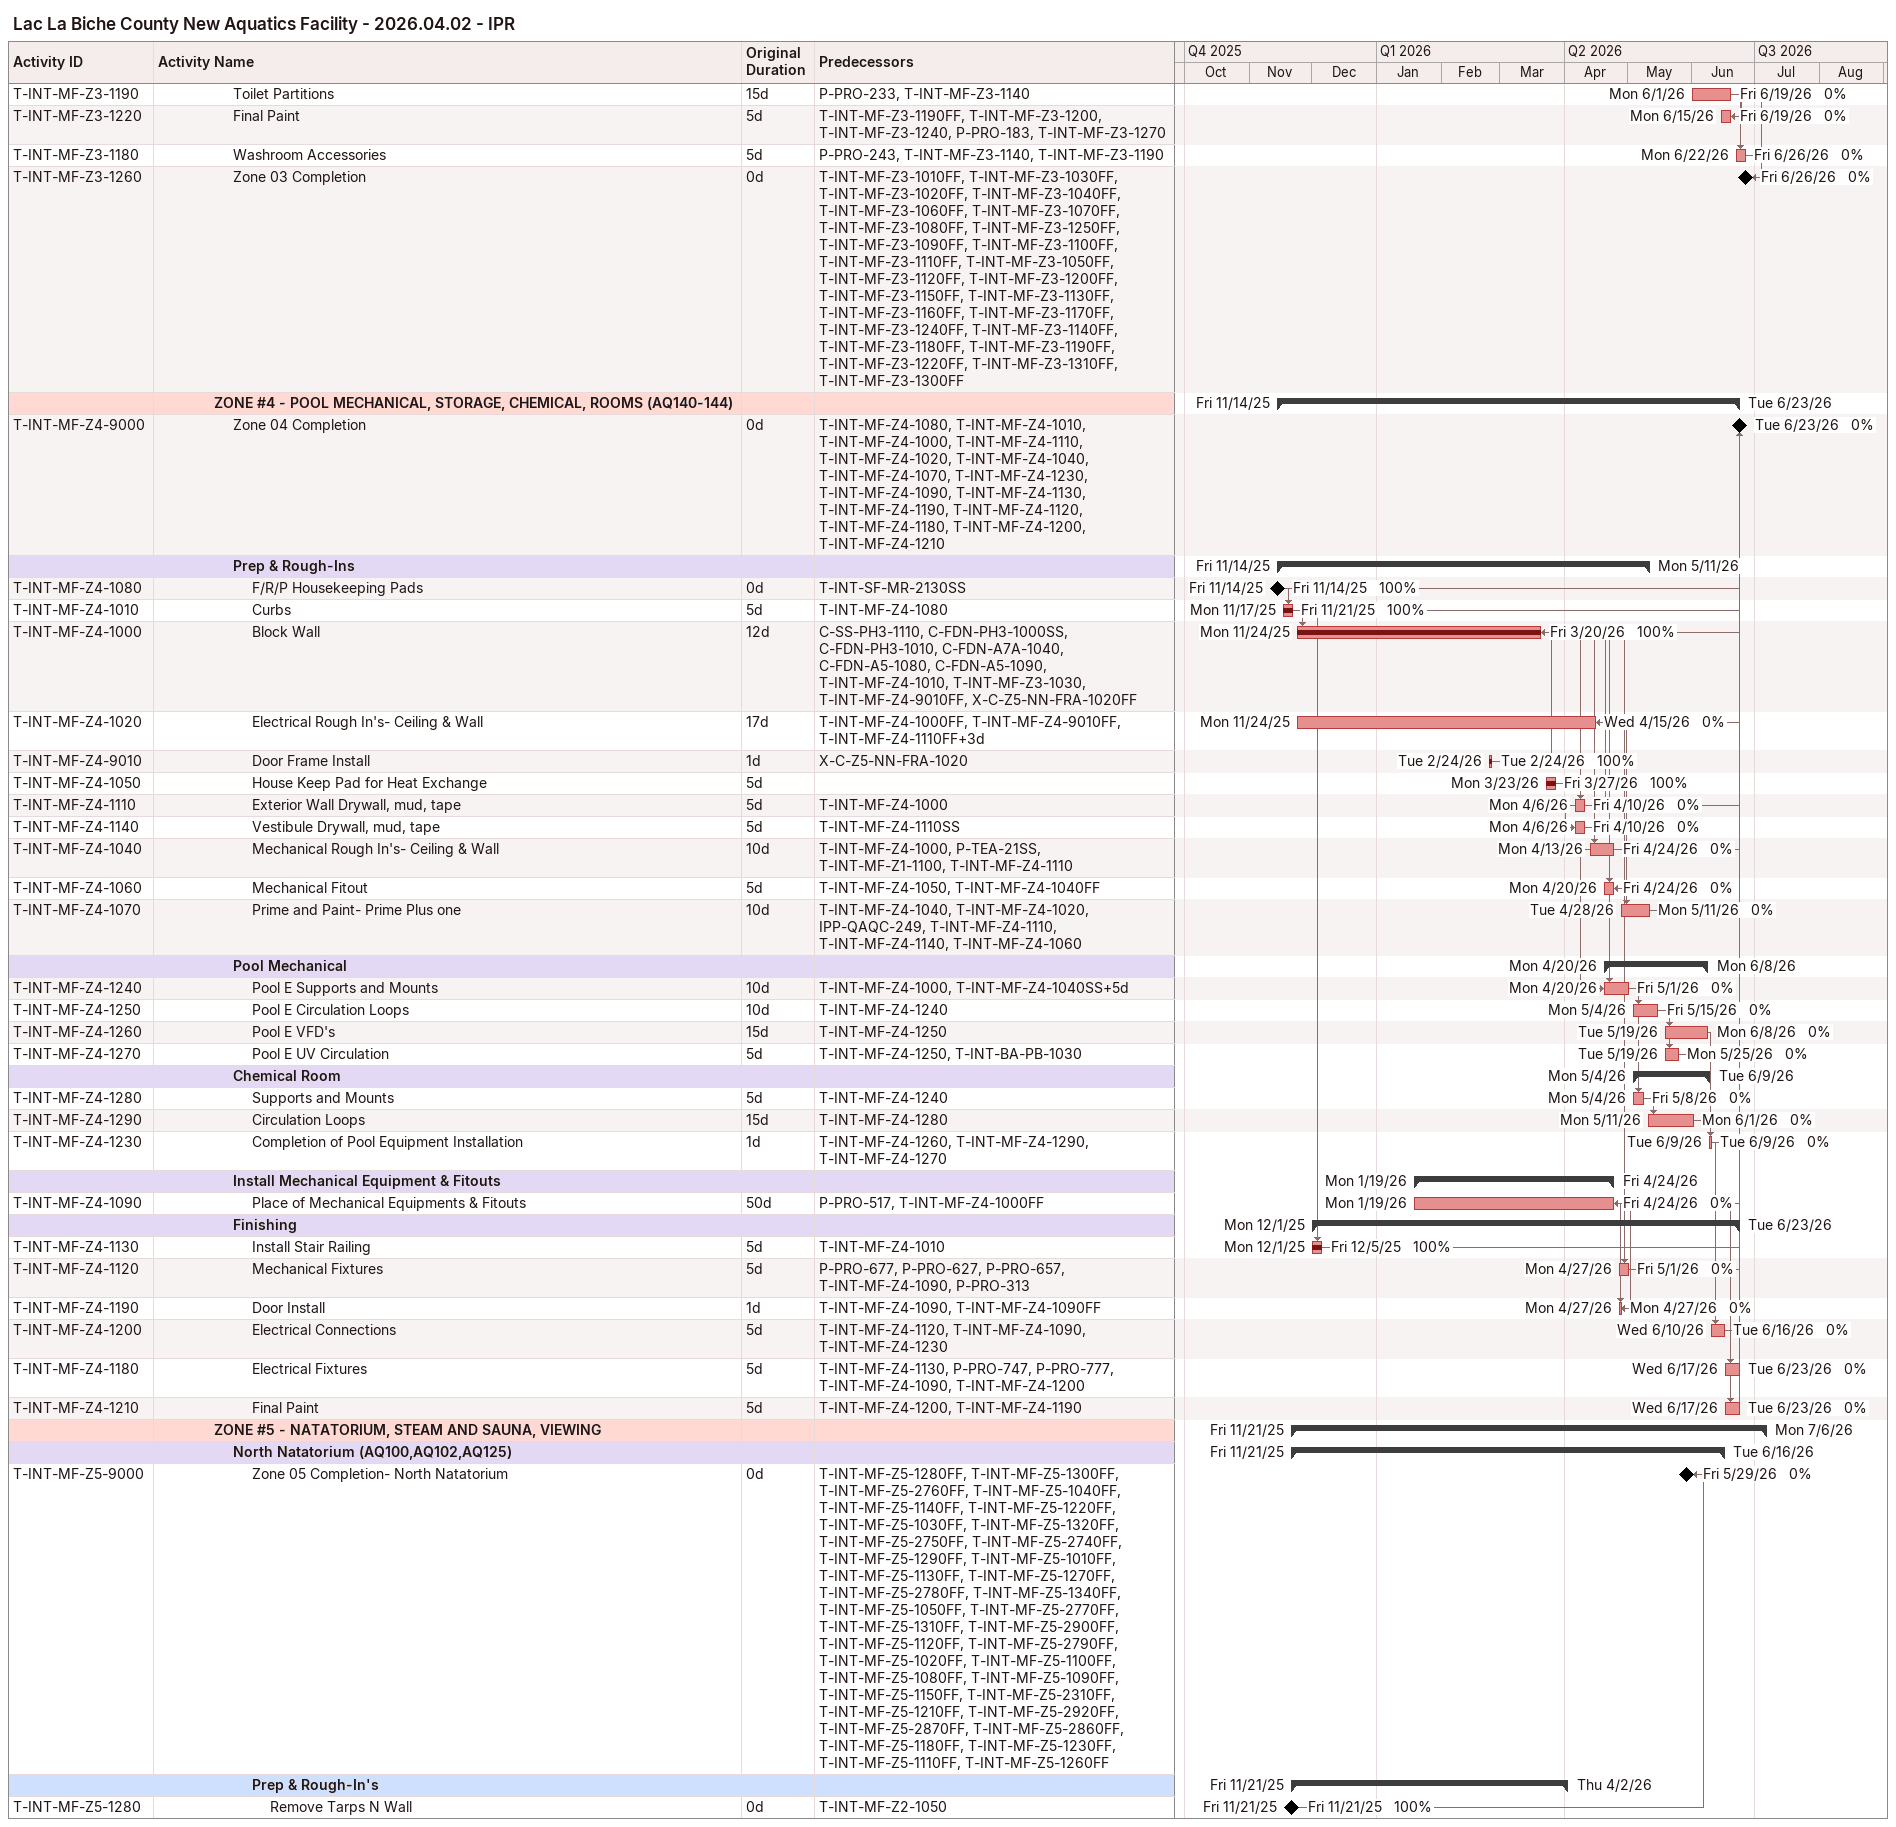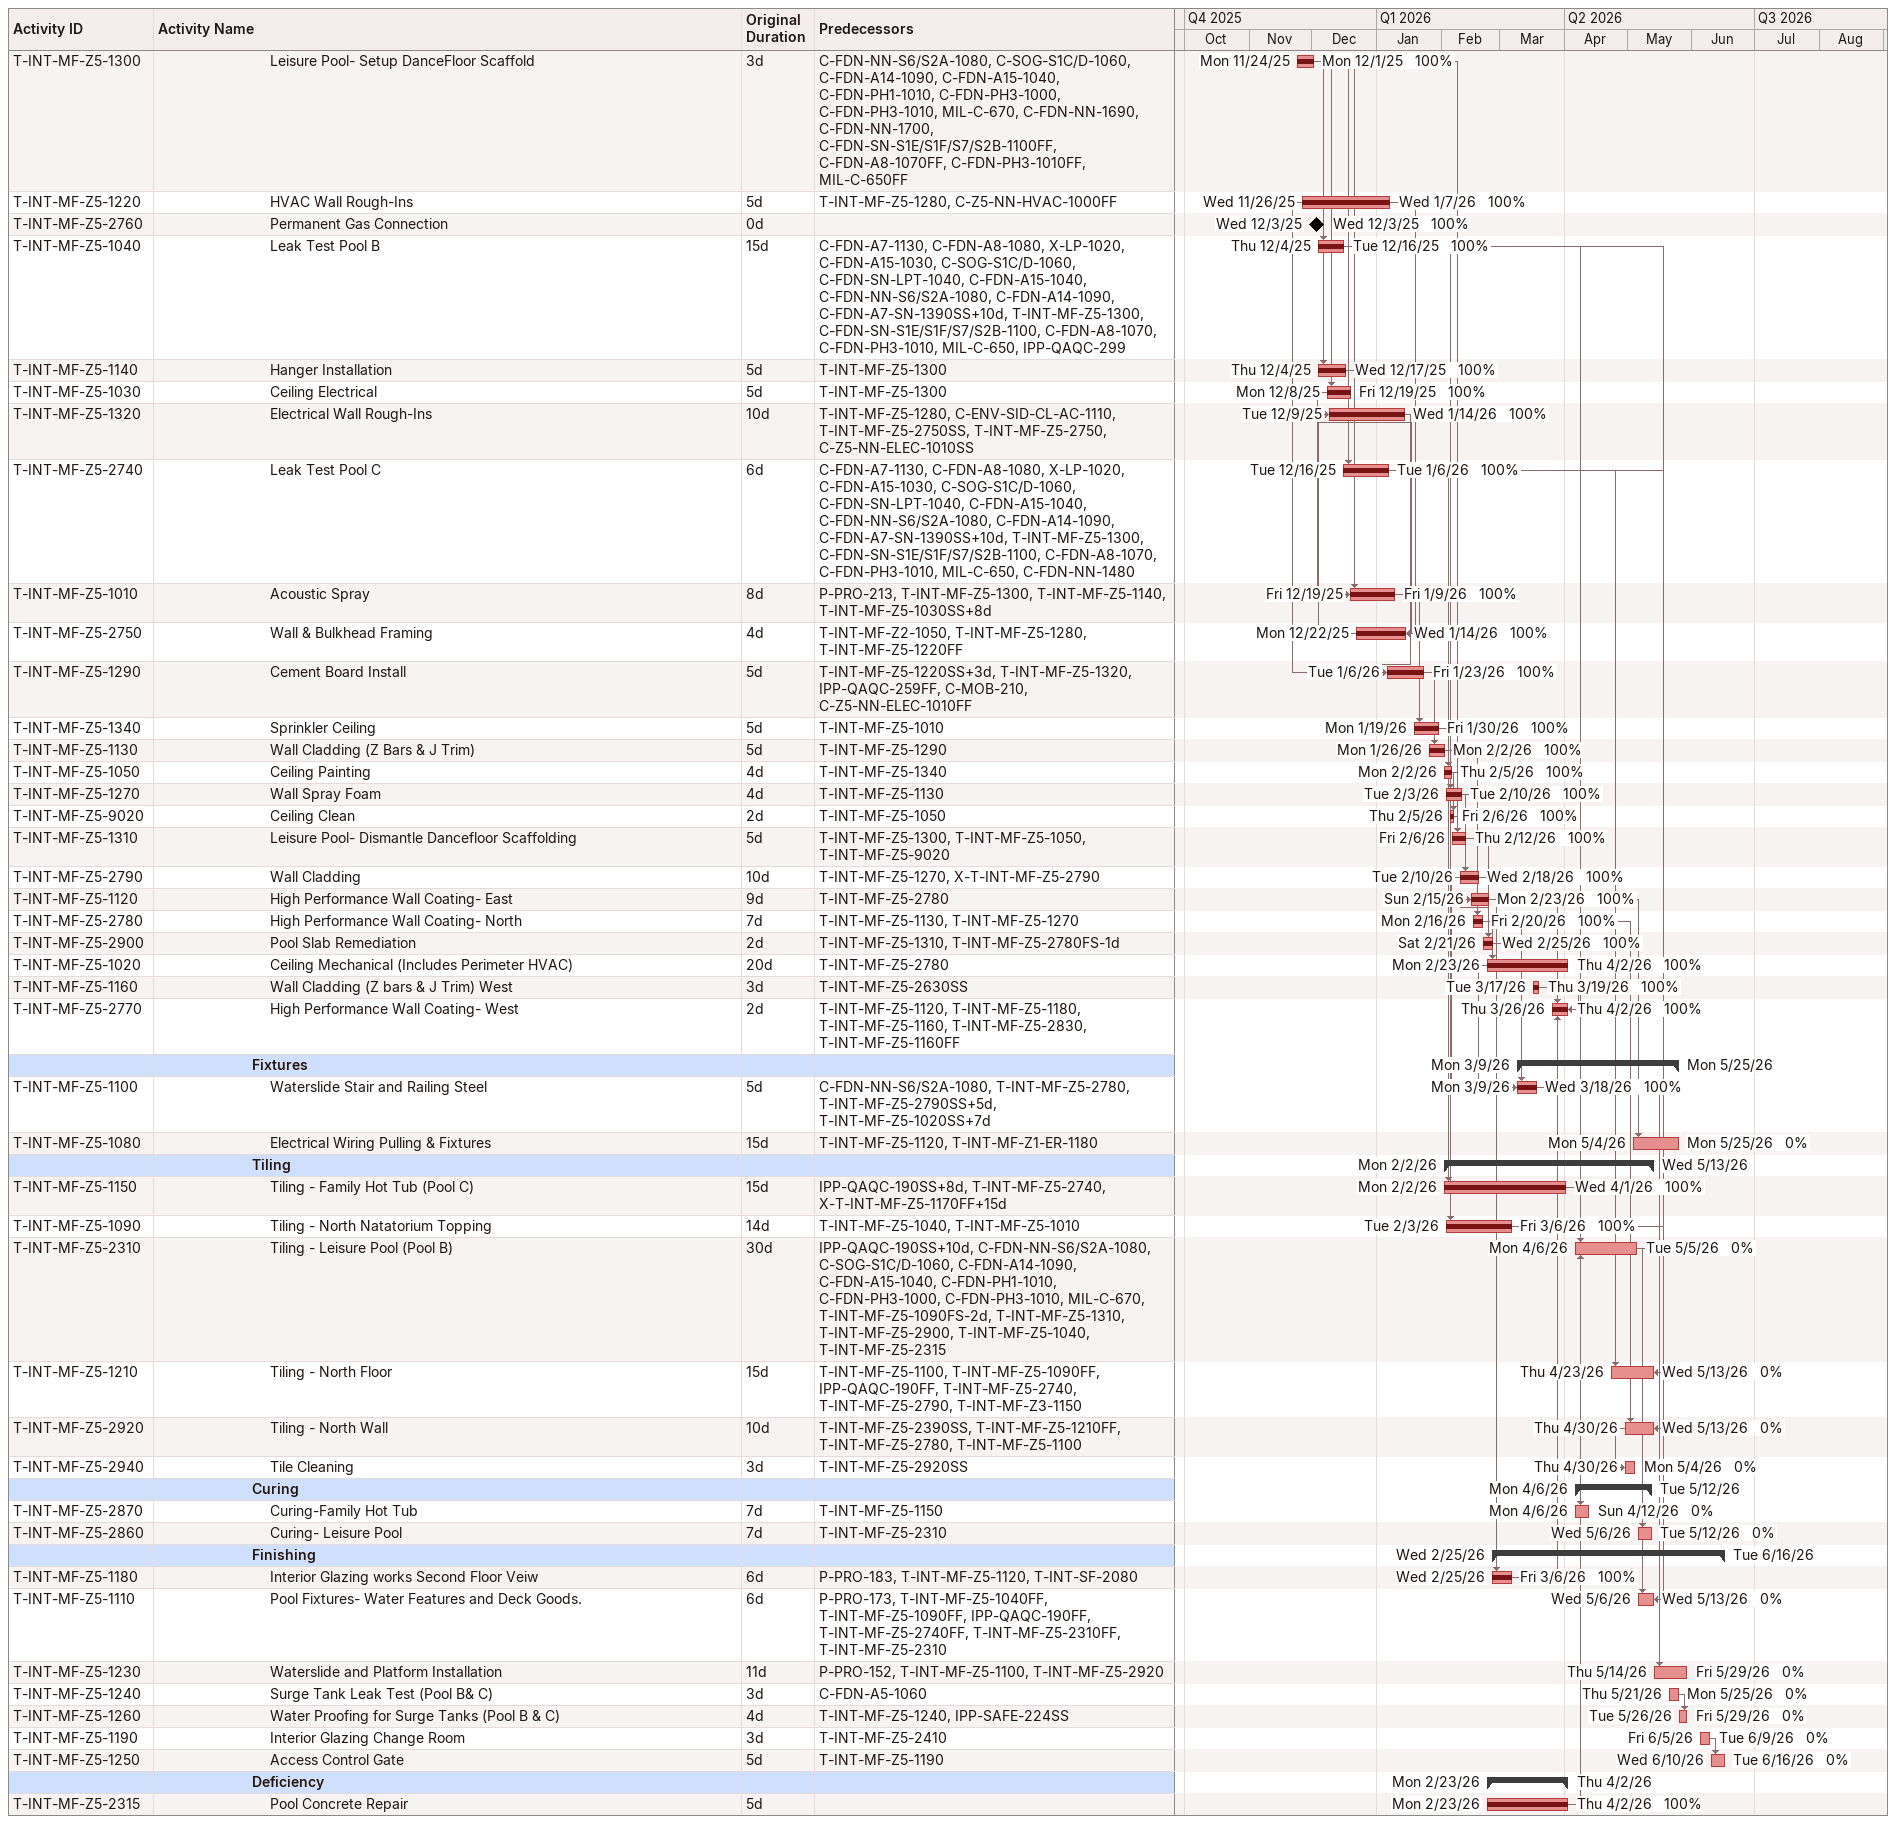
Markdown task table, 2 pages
Lac La Biche County New Aquatics Facility - 2026.04.02 - IPR

| ID | Level | Task | Original duration | Start | Finish | Predecessors | % complete |
|---|---|---|---|---|---|---|---|
| T-INT-MF-Z3-1190 | 5 | Toilet Partitions | 15d | 2026-06-01 | 2026-06-19 | P-PRO-233, T-INT-MF-Z3-1140 | 0 |
| T-INT-MF-Z3-1220 | 5 | Final Paint | 5d | 2026-06-15 | 2026-06-19 | T-INT-MF-Z3-1190FF, T-INT-MF-Z3-1200, T-INT-MF-Z3-1240, P-PRO-183, T-INT-MF-Z3-1270 | 0 |
| T-INT-MF-Z3-1180 | 5 | Washroom Accessories | 5d | 2026-06-22 | 2026-06-26 | P-PRO-243, T-INT-MF-Z3-1140, T-INT-MF-Z3-1190 | 0 |
| T-INT-MF-Z3-1260 | 5 | Zone 03 Completion | 0d | 2026-06-26 | 2026-06-26 | T-INT-MF-Z3-1010FF, T-INT-MF-Z3-1030FF, T-INT-MF-Z3-1020FF, T-INT-MF-Z3-1040FF, T-INT-MF-Z3-1060FF, T-INT-MF-Z3-1070FF, T-INT-MF-Z3-1080FF, T-INT-MF-Z3-1250FF, T-INT-MF-Z3-1090FF, T-INT-MF-Z3-1100FF, T-INT-MF-Z3-1110FF, T-INT-MF-Z3-1050FF, T-INT-MF-Z3-1120FF, T-INT-MF-Z3-1200FF, T-INT-MF-Z3-1150FF, T-INT-MF-Z3-1130FF, T-INT-MF-Z3-1160FF, T-INT-MF-Z3-1170FF, T-INT-MF-Z3-1240FF, T-INT-MF-Z3-1140FF, T-INT-MF-Z3-1180FF, T-INT-MF-Z3-1190FF, T-INT-MF-Z3-1220FF, T-INT-MF-Z3-1310FF, T-INT-MF-Z3-1300FF | 0 |
|  | 4 | **ZONE #4 - POOL MECHANICAL, STORAGE, CHEMICAL, ROOMS (AQ140-144)** |  | 2025-11-14 | 2026-06-23 |  |  |
| T-INT-MF-Z4-9000 | 5 | Zone 04 Completion | 0d | 2026-06-23 | 2026-06-23 | T-INT-MF-Z4-1080, T-INT-MF-Z4-1010, T-INT-MF-Z4-1000, T-INT-MF-Z4-1110, T-INT-MF-Z4-1020, T-INT-MF-Z4-1040, T-INT-MF-Z4-1070, T-INT-MF-Z4-1230, T-INT-MF-Z4-1090, T-INT-MF-Z4-1130, T-INT-MF-Z4-1190, T-INT-MF-Z4-1120, T-INT-MF-Z4-1180, T-INT-MF-Z4-1200, T-INT-MF-Z4-1210 | 0 |
|  | 5 | **Prep & Rough-Ins** |  | 2025-11-14 | 2026-05-11 |  |  |
| T-INT-MF-Z4-1080 | 6 | F/R/P Housekeeping Pads | 0d | 2025-11-14 | 2025-11-14 | T-INT-SF-MR-2130SS | 100 |
| T-INT-MF-Z4-1010 | 6 | Curbs | 5d | 2025-11-17 | 2025-11-21 | T-INT-MF-Z4-1080 | 100 |
| T-INT-MF-Z4-1000 | 6 | Block Wall | 12d | 2025-11-24 | 2026-03-20 | C-SS-PH3-1110, C-FDN-PH3-1000SS, C-FDN-PH3-1010, C-FDN-A7A-1040, C-FDN-A5-1080, C-FDN-A5-1090, T-INT-MF-Z4-1010, T-INT-MF-Z3-1030, T-INT-MF-Z4-9010FF, X-C-Z5-NN-FRA-1020FF | 100 |
| T-INT-MF-Z4-1020 | 6 | Electrical Rough In's- Ceiling & Wall | 17d | 2025-11-24 | 2026-04-15 | T-INT-MF-Z4-1000FF, T-INT-MF-Z4-9010FF, T-INT-MF-Z4-1110FF+3d | 0 |
| T-INT-MF-Z4-9010 | 6 | Door Frame Install | 1d | 2026-02-24 | 2026-02-24 | X-C-Z5-NN-FRA-1020 | 100 |
| T-INT-MF-Z4-1050 | 6 | House Keep Pad for Heat Exchange | 5d | 2026-03-23 | 2026-03-27 |  | 100 |
| T-INT-MF-Z4-1110 | 6 | Exterior Wall Drywall, mud, tape | 5d | 2026-04-06 | 2026-04-10 | T-INT-MF-Z4-1000 | 0 |
| T-INT-MF-Z4-1140 | 6 | Vestibule Drywall, mud, tape | 5d | 2026-04-06 | 2026-04-10 | T-INT-MF-Z4-1110SS | 0 |
| T-INT-MF-Z4-1040 | 6 | Mechanical Rough In's- Ceiling & Wall | 10d | 2026-04-13 | 2026-04-24 | T-INT-MF-Z4-1000, P-TEA-21SS, T-INT-MF-Z1-1100, T-INT-MF-Z4-1110 | 0 |
| T-INT-MF-Z4-1060 | 6 | Mechanical Fitout | 5d | 2026-04-20 | 2026-04-24 | T-INT-MF-Z4-1050, T-INT-MF-Z4-1040FF | 0 |
| T-INT-MF-Z4-1070 | 6 | Prime and Paint- Prime Plus one | 10d | 2026-04-28 | 2026-05-11 | T-INT-MF-Z4-1040, T-INT-MF-Z4-1020, IPP-QAQC-249, T-INT-MF-Z4-1110, T-INT-MF-Z4-1140, T-INT-MF-Z4-1060 | 0 |
|  | 5 | **Pool Mechanical** |  | 2026-04-20 | 2026-06-08 |  |  |
| T-INT-MF-Z4-1240 | 6 | Pool E Supports and Mounts | 10d | 2026-04-20 | 2026-05-01 | T-INT-MF-Z4-1000, T-INT-MF-Z4-1040SS+5d | 0 |
| T-INT-MF-Z4-1250 | 6 | Pool E Circulation Loops | 10d | 2026-05-04 | 2026-05-15 | T-INT-MF-Z4-1240 | 0 |
| T-INT-MF-Z4-1260 | 6 | Pool E VFD's | 15d | 2026-05-19 | 2026-06-08 | T-INT-MF-Z4-1250 | 0 |
| T-INT-MF-Z4-1270 | 6 | Pool E UV Circulation | 5d | 2026-05-19 | 2026-05-25 | T-INT-MF-Z4-1250, T-INT-BA-PB-1030 | 0 |
|  | 5 | **Chemical Room** |  | 2026-05-04 | 2026-06-09 |  |  |
| T-INT-MF-Z4-1280 | 6 | Supports and Mounts | 5d | 2026-05-04 | 2026-05-08 | T-INT-MF-Z4-1240 | 0 |
| T-INT-MF-Z4-1290 | 6 | Circulation Loops | 15d | 2026-05-11 | 2026-06-01 | T-INT-MF-Z4-1280 | 0 |
| T-INT-MF-Z4-1230 | 6 | Completion of Pool Equipment Installation | 1d | 2026-06-09 | 2026-06-09 | T-INT-MF-Z4-1260, T-INT-MF-Z4-1290, T-INT-MF-Z4-1270 | 0 |
|  | 5 | **Install Mechanical Equipment & Fitouts** |  | 2026-01-19 | 2026-04-24 |  |  |
| T-INT-MF-Z4-1090 | 6 | Place of Mechanical Equipments & Fitouts | 50d | 2026-01-19 | 2026-04-24 | P-PRO-517, T-INT-MF-Z4-1000FF | 0 |
|  | 5 | **Finishing** |  | 2025-12-01 | 2026-06-23 |  |  |
| T-INT-MF-Z4-1130 | 6 | Install Stair Railing | 5d | 2025-12-01 | 2025-12-05 | T-INT-MF-Z4-1010 | 100 |
| T-INT-MF-Z4-1120 | 6 | Mechanical Fixtures | 5d | 2026-04-27 | 2026-05-01 | P-PRO-677, P-PRO-627, P-PRO-657, T-INT-MF-Z4-1090, P-PRO-313 | 0 |
| T-INT-MF-Z4-1190 | 6 | Door Install | 1d | 2026-04-27 | 2026-04-27 | T-INT-MF-Z4-1090, T-INT-MF-Z4-1090FF | 0 |
| T-INT-MF-Z4-1200 | 6 | Electrical Connections | 5d | 2026-06-10 | 2026-06-16 | T-INT-MF-Z4-1120, T-INT-MF-Z4-1090, T-INT-MF-Z4-1230 | 0 |
| T-INT-MF-Z4-1180 | 6 | Electrical Fixtures | 5d | 2026-06-17 | 2026-06-23 | T-INT-MF-Z4-1130, P-PRO-747, P-PRO-777, T-INT-MF-Z4-1090, T-INT-MF-Z4-1200 | 0 |
| T-INT-MF-Z4-1210 | 6 | Final Paint | 5d | 2026-06-17 | 2026-06-23 | T-INT-MF-Z4-1200, T-INT-MF-Z4-1190 | 0 |
|  | 4 | **ZONE #5 - NATATORIUM, STEAM AND SAUNA, VIEWING** |  | 2025-11-21 | 2026-07-06 |  |  |
|  | 5 | **North Natatorium (AQ100,AQ102,AQ125)** |  | 2025-11-21 | 2026-06-16 |  |  |
| T-INT-MF-Z5-9000 | 6 | Zone 05 Completion- North Natatorium | 0d | 2026-05-29 | 2026-05-29 | T-INT-MF-Z5-1280FF, T-INT-MF-Z5-1300FF, T-INT-MF-Z5-2760FF, T-INT-MF-Z5-1040FF, T-INT-MF-Z5-1140FF, T-INT-MF-Z5-1220FF, T-INT-MF-Z5-1030FF, T-INT-MF-Z5-1320FF, T-INT-MF-Z5-2750FF, T-INT-MF-Z5-2740FF, T-INT-MF-Z5-1290FF, T-INT-MF-Z5-1010FF, T-INT-MF-Z5-1130FF, T-INT-MF-Z5-1270FF, T-INT-MF-Z5-2780FF, T-INT-MF-Z5-1340FF, T-INT-MF-Z5-1050FF, T-INT-MF-Z5-2770FF, T-INT-MF-Z5-1310FF, T-INT-MF-Z5-2900FF, T-INT-MF-Z5-1120FF, T-INT-MF-Z5-2790FF, T-INT-MF-Z5-1020FF, T-INT-MF-Z5-1100FF, T-INT-MF-Z5-1080FF, T-INT-MF-Z5-1090FF, T-INT-MF-Z5-1150FF, T-INT-MF-Z5-2310FF, T-INT-MF-Z5-1210FF, T-INT-MF-Z5-2920FF, T-INT-MF-Z5-2870FF, T-INT-MF-Z5-2860FF, T-INT-MF-Z5-1180FF, T-INT-MF-Z5-1230FF, T-INT-MF-Z5-1110FF, T-INT-MF-Z5-1260FF | 0 |
|  | 6 | **Prep & Rough-In's** |  | 2025-11-21 | 2026-04-02 |  |  |
| T-INT-MF-Z5-1280 | 7 | Remove Tarps N Wall | 0d | 2025-11-21 | 2025-11-21 | T-INT-MF-Z2-1050 | 100 |
| T-INT-MF-Z5-1300 | 7 | Leisure Pool- Setup DanceFloor Scaffold | 3d | 2025-11-24 | 2025-12-01 | C-FDN-NN-S6/S2A-1080, C-SOG-S1C/D-1060, C-FDN-A14-1090, C-FDN-A15-1040, C-FDN-PH1-1010, C-FDN-PH3-1000, C-FDN-PH3-1010, MIL-C-670, C-FDN-NN-1690, C-FDN-NN-1700, C-FDN-SN-S1E/S1F/S7/S2B-1100FF, C-FDN-A8-1070FF, C-FDN-PH3-1010FF, MIL-C-650FF | 100 |
| T-INT-MF-Z5-1220 | 7 | HVAC Wall Rough-Ins | 5d | 2025-11-26 | 2026-01-07 | T-INT-MF-Z5-1280, C-Z5-NN-HVAC-1000FF | 100 |
| T-INT-MF-Z5-2760 | 7 | Permanent Gas Connection | 0d | 2025-12-03 | 2025-12-03 |  | 100 |
| T-INT-MF-Z5-1040 | 7 | Leak Test Pool B | 15d | 2025-12-04 | 2025-12-16 | C-FDN-A7-1130, C-FDN-A8-1080, X-LP-1020, C-FDN-A15-1030, C-SOG-S1C/D-1060, C-FDN-SN-LPT-1040, C-FDN-A15-1040, C-FDN-NN-S6/S2A-1080, C-FDN-A14-1090, C-FDN-A7-SN-1390SS+10d, T-INT-MF-Z5-1300, C-FDN-SN-S1E/S1F/S7/S2B-1100, C-FDN-A8-1070, C-FDN-PH3-1010, MIL-C-650, IPP-QAQC-299 | 100 |
| T-INT-MF-Z5-1140 | 7 | Hanger Installation | 5d | 2025-12-04 | 2025-12-17 | T-INT-MF-Z5-1300 | 100 |
| T-INT-MF-Z5-1030 | 7 | Ceiling Electrical | 5d | 2025-12-08 | 2025-12-19 | T-INT-MF-Z5-1300 | 100 |
| T-INT-MF-Z5-1320 | 7 | Electrical Wall Rough-Ins | 10d | 2025-12-09 | 2026-01-14 | T-INT-MF-Z5-1280, C-ENV-SID-CL-AC-1110, T-INT-MF-Z5-2750SS, T-INT-MF-Z5-2750, C-Z5-NN-ELEC-1010SS | 100 |
| T-INT-MF-Z5-2740 | 7 | Leak Test Pool C | 6d | 2025-12-16 | 2026-01-06 | C-FDN-A7-1130, C-FDN-A8-1080, X-LP-1020, C-FDN-A15-1030, C-SOG-S1C/D-1060, C-FDN-SN-LPT-1040, C-FDN-A15-1040, C-FDN-NN-S6/S2A-1080, C-FDN-A14-1090, C-FDN-A7-SN-1390SS+10d, T-INT-MF-Z5-1300, C-FDN-SN-S1E/S1F/S7/S2B-1100, C-FDN-A8-1070, C-FDN-PH3-1010, MIL-C-650, C-FDN-NN-1480 | 100 |
| T-INT-MF-Z5-1010 | 7 | Acoustic Spray | 8d | 2025-12-19 | 2026-01-09 | P-PRO-213, T-INT-MF-Z5-1300, T-INT-MF-Z5-1140, T-INT-MF-Z5-1030SS+8d | 100 |
| T-INT-MF-Z5-2750 | 7 | Wall & Bulkhead Framing | 4d | 2025-12-22 | 2026-01-14 | T-INT-MF-Z2-1050, T-INT-MF-Z5-1280, T-INT-MF-Z5-1220FF | 100 |
| T-INT-MF-Z5-1290 | 7 | Cement Board Install | 5d | 2026-01-06 | 2026-01-23 | T-INT-MF-Z5-1220SS+3d, T-INT-MF-Z5-1320, IPP-QAQC-259FF, C-MOB-210, C-Z5-NN-ELEC-1010FF | 100 |
| T-INT-MF-Z5-1340 | 7 | Sprinkler Ceiling | 5d | 2026-01-19 | 2026-01-30 | T-INT-MF-Z5-1010 | 100 |
| T-INT-MF-Z5-1130 | 7 | Wall Cladding (Z Bars & J Trim) | 5d | 2026-01-26 | 2026-02-02 | T-INT-MF-Z5-1290 | 100 |
| T-INT-MF-Z5-1050 | 7 | Ceiling Painting | 4d | 2026-02-02 | 2026-02-05 | T-INT-MF-Z5-1340 | 100 |
| T-INT-MF-Z5-1270 | 7 | Wall Spray Foam | 4d | 2026-02-03 | 2026-02-10 | T-INT-MF-Z5-1130 | 100 |
| T-INT-MF-Z5-9020 | 7 | Ceiling Clean | 2d | 2026-02-05 | 2026-02-06 | T-INT-MF-Z5-1050 | 100 |
| T-INT-MF-Z5-1310 | 7 | Leisure Pool- Dismantle Dancefloor Scaffolding | 5d | 2026-02-06 | 2026-02-12 | T-INT-MF-Z5-1300, T-INT-MF-Z5-1050, T-INT-MF-Z5-9020 | 100 |
| T-INT-MF-Z5-2790 | 7 | Wall Cladding | 10d | 2026-02-10 | 2026-02-18 | T-INT-MF-Z5-1270, X-T-INT-MF-Z5-2790 | 100 |
| T-INT-MF-Z5-1120 | 7 | High Performance Wall Coating- East | 9d | 2026-02-15 | 2026-02-23 | T-INT-MF-Z5-2780 | 100 |
| T-INT-MF-Z5-2780 | 7 | High Performance Wall Coating- North | 7d | 2026-02-16 | 2026-02-20 | T-INT-MF-Z5-1130, T-INT-MF-Z5-1270 | 100 |
| T-INT-MF-Z5-2900 | 7 | Pool Slab Remediation | 2d | 2026-02-21 | 2026-02-25 | T-INT-MF-Z5-1310, T-INT-MF-Z5-2780FS-1d | 100 |
| T-INT-MF-Z5-1020 | 7 | Ceiling Mechanical (Includes Perimeter HVAC) | 20d | 2026-02-23 | 2026-04-02 | T-INT-MF-Z5-2780 | 100 |
| T-INT-MF-Z5-1160 | 7 | Wall Cladding (Z bars & J Trim) West | 3d | 2026-03-17 | 2026-03-19 | T-INT-MF-Z5-2630SS | 100 |
| T-INT-MF-Z5-2770 | 7 | High Performance Wall Coating- West | 2d | 2026-03-26 | 2026-04-02 | T-INT-MF-Z5-1120, T-INT-MF-Z5-1180, T-INT-MF-Z5-1160, T-INT-MF-Z5-2830, T-INT-MF-Z5-1160FF | 100 |
|  | 6 | **Fixtures** |  | 2026-03-09 | 2026-05-25 |  |  |
| T-INT-MF-Z5-1100 | 7 | Waterslide Stair and Railing Steel | 5d | 2026-03-09 | 2026-03-18 | C-FDN-NN-S6/S2A-1080, T-INT-MF-Z5-2780, T-INT-MF-Z5-2790SS+5d, T-INT-MF-Z5-1020SS+7d | 100 |
| T-INT-MF-Z5-1080 | 7 | Electrical Wiring Pulling & Fixtures | 15d | 2026-05-04 | 2026-05-25 | T-INT-MF-Z5-1120, T-INT-MF-Z1-ER-1180 | 0 |
|  | 6 | **Tiling** |  | 2026-02-02 | 2026-05-13 |  |  |
| T-INT-MF-Z5-1150 | 7 | Tiling - Family Hot Tub (Pool C) | 15d | 2026-02-02 | 2026-04-01 | IPP-QAQC-190SS+8d, T-INT-MF-Z5-2740, X-T-INT-MF-Z5-1170FF+15d | 100 |
| T-INT-MF-Z5-1090 | 7 | Tiling - North Natatorium Topping | 14d | 2026-02-03 | 2026-03-06 | T-INT-MF-Z5-1040, T-INT-MF-Z5-1010 | 100 |
| T-INT-MF-Z5-2310 | 7 | Tiling - Leisure Pool (Pool B) | 30d | 2026-04-06 | 2026-05-05 | IPP-QAQC-190SS+10d, C-FDN-NN-S6/S2A-1080, C-SOG-S1C/D-1060, C-FDN-A14-1090, C-FDN-A15-1040, C-FDN-PH1-1010, C-FDN-PH3-1000, C-FDN-PH3-1010, MIL-C-670, T-INT-MF-Z5-1090FS-2d, T-INT-MF-Z5-1310, T-INT-MF-Z5-2900, T-INT-MF-Z5-1040, T-INT-MF-Z5-2315 | 0 |
| T-INT-MF-Z5-1210 | 7 | Tiling - North Floor | 15d | 2026-04-23 | 2026-05-13 | T-INT-MF-Z5-1100, T-INT-MF-Z5-1090FF, IPP-QAQC-190FF, T-INT-MF-Z5-2740, T-INT-MF-Z5-2790, T-INT-MF-Z3-1150 | 0 |
| T-INT-MF-Z5-2920 | 7 | Tiling - North Wall | 10d | 2026-04-30 | 2026-05-13 | T-INT-MF-Z5-2390SS, T-INT-MF-Z5-1210FF, T-INT-MF-Z5-2780, T-INT-MF-Z5-1100 | 0 |
| T-INT-MF-Z5-2940 | 7 | Tile Cleaning | 3d | 2026-04-30 | 2026-05-04 | T-INT-MF-Z5-2920SS | 0 |
|  | 6 | **Curing** |  | 2026-04-06 | 2026-05-12 |  |  |
| T-INT-MF-Z5-2870 | 7 | Curing-Family Hot Tub | 7d | 2026-04-06 | 2026-04-12 | T-INT-MF-Z5-1150 | 0 |
| T-INT-MF-Z5-2860 | 7 | Curing- Leisure Pool | 7d | 2026-05-06 | 2026-05-12 | T-INT-MF-Z5-2310 | 0 |
|  | 6 | **Finishing** |  | 2026-02-25 | 2026-06-16 |  |  |
| T-INT-MF-Z5-1180 | 7 | Interior Glazing works Second Floor Veiw | 6d | 2026-02-25 | 2026-03-06 | P-PRO-183, T-INT-MF-Z5-1120, T-INT-SF-2080 | 100 |
| T-INT-MF-Z5-1110 | 7 | Pool Fixtures- Water Features and Deck Goods. | 6d | 2026-05-06 | 2026-05-13 | P-PRO-173, T-INT-MF-Z5-1040FF, T-INT-MF-Z5-1090FF, IPP-QAQC-190FF, T-INT-MF-Z5-2740FF, T-INT-MF-Z5-2310FF, T-INT-MF-Z5-2310 | 0 |
| T-INT-MF-Z5-1230 | 7 | Waterslide and Platform Installation | 11d | 2026-05-14 | 2026-05-29 | P-PRO-152, T-INT-MF-Z5-1100, T-INT-MF-Z5-2920 | 0 |
| T-INT-MF-Z5-1240 | 7 | Surge Tank Leak Test (Pool B& C) | 3d | 2026-05-21 | 2026-05-25 | C-FDN-A5-1060 | 0 |
| T-INT-MF-Z5-1260 | 7 | Water Proofing for Surge Tanks (Pool B & C) | 4d | 2026-05-26 | 2026-05-29 | T-INT-MF-Z5-1240, IPP-SAFE-224SS | 0 |
| T-INT-MF-Z5-1190 | 7 | Interior Glazing Change Room | 3d | 2026-06-05 | 2026-06-09 | T-INT-MF-Z5-2410 | 0 |
| T-INT-MF-Z5-1250 | 7 | Access Control Gate | 5d | 2026-06-10 | 2026-06-16 | T-INT-MF-Z5-1190 | 0 |
|  | 6 | **Deficiency** |  | 2026-02-23 | 2026-04-02 |  |  |
| T-INT-MF-Z5-2315 | 7 | Pool Concrete Repair | 5d | 2026-02-23 | 2026-04-02 |  | 100 |
